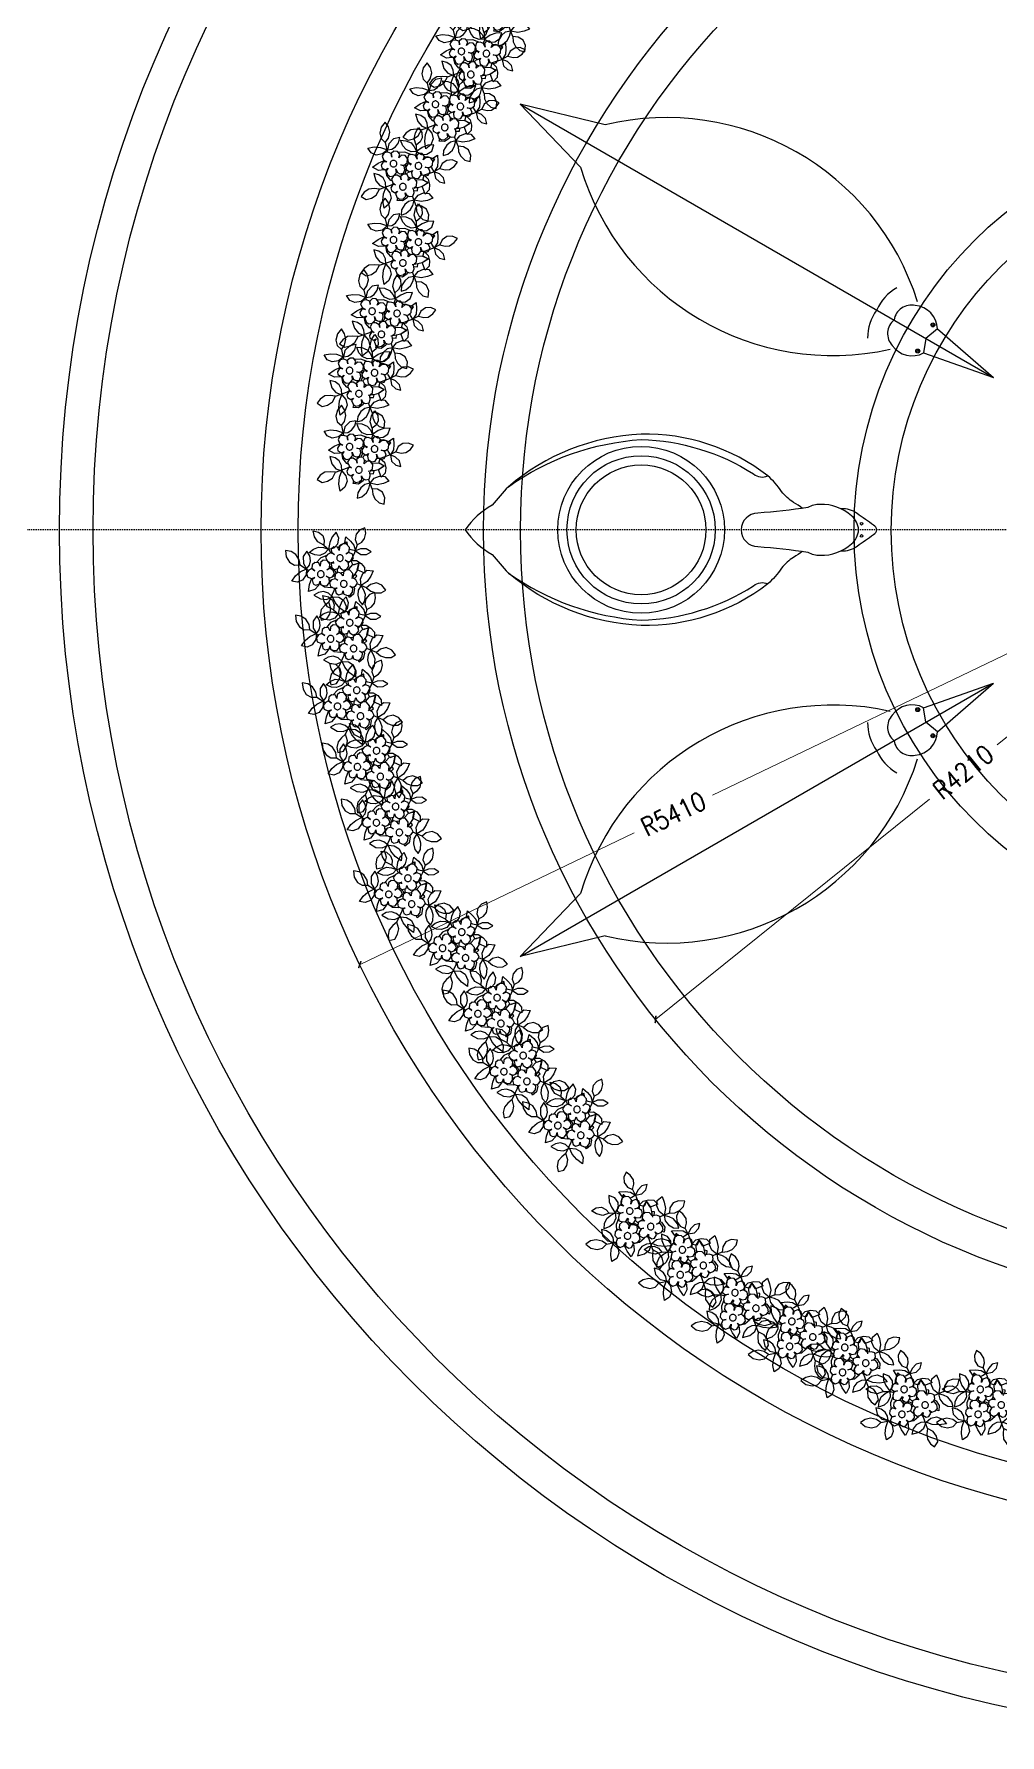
# Model space of a CAD drawing. Header units: millimetres. Extents: x -73920 to 111210, y -48963 to 87920.
# Drawn here: x 21557 to 26769, y 48767 to 57944 of the extents above; entities that cross this region are included whole.
import ezdxf
from ezdxf.lldxf.tags import DXFTag

# ---------------------------------------------------------------- set-up
doc = ezdxf.new("R2010")
doc.units = ezdxf.units.MM
doc.header["$LTSCALE"] = 100
doc.header["$MEASUREMENT"] = 0
doc.linetypes.add('DOT2', pattern=[0.125, 0, -0.125])
doc.layers.add('A-DIM', color=76, linetype='Continuous', lineweight=0)
for name, color, linetype in [('LANDSCAPE', 41, 'Continuous'), ('pohon', 3, 'Continuous'), ('water', 150, 'DOT2')]:
    doc.layers.add(name, color=color, linetype=linetype)
doc.styles.add('DIM50', font='simplex.shx', dxfattribs={"width": 0.85, "height": 100})
tags = doc.linetypes.add('DASHED2', pattern=[0.375, 0.25, -0.125]).pattern_tags.tags
tags[6:7] = [DXFTag(74, 4), DXFTag(75, 0), DXFTag(340, '0'), DXFTag(46, 1.0), DXFTag(50, 0.0), DXFTag(44, 0.0), DXFTag(45, 0.0)]
tags[4:5] = [DXFTag(74, 4), DXFTag(75, 0), DXFTag(340, '0'), DXFTag(46, 1.0), DXFTag(50, 0.0), DXFTag(44, 0.0), DXFTag(45, 0.0)]
doc.dimstyles.new('DIM50', dxfattribs={"dimtxt": 50, "dimasz": 2, "dimexe": 25, "dimexo": 20, "dimgap": 50, "dimtad": 1, "dimdec": 0, "dimzin": 0, "dimdsep": 46, "dimtxsty": 'DIM50', "dimblk": 'Tick', "dimcen": 0.09, "dimdle": 25, "dimclrd": 256, "dimclre": 256, "dimclrt": 1, "dimadec": 0, "dimazin": 0, "dimtfac": 1, "dimtdec": 0, "dimtix": 1, "dimtmove": 2, "dimatfit": 3, "dimldrblk": 'Tick', "dimfxl": 1, "dimtolj": 1, "dimtzin": 0, "dimlwd": 5, "dimarcsym": 0})

# ---------------------------------------------------------------- blocks, each defined once
blk = doc.blocks.new('Tick')
at = {"const_width": 4}
blk.add_lwpolyline([(-7.1, -7.1), (7.1, 7.1)], dxfattribs=at)
blk = doc.blocks.new('*D8')
at = {"layer": 'A-DIM', "lineweight": 5, "transparency": 16777216}
for p, q in [((28214.8, 55276), (25217.7, 53837.2)), ((23316.7, 52924.6), (24795.5, 53634.5))]:
    blk.add_line(p, q, dxfattribs=at)
at = {"layer": 'DEFPOINTS', "color": 0, "lineweight": 25, "transparency": 16777216}
for p in [(28192.2, 55265.2), (23314.9, 52923.7)]:
    blk.add_point(p, dxfattribs=at)
at = {"layer": 'A-DIM', "lineweight": 5, "transparency": 16777216, "xscale": 2, "yscale": 2, "zscale": 2, "rotation": 205.6443982016792}
blk.add_blockref('Tick', (23314.9, 52923.7), dxfattribs=at)
at = {"layer": 'A-DIM', "color": 1, "transparency": 16777216, "insert": (25006.6, 53735.8), "char_height": 100, "attachment_point": 5, "rotation": 25.6444, "style": 'DIM50'}
blk.add_mtext('\\A1;R5410', dxfattribs=at)
blk = doc.blocks.new('*D9')
at = {"layer": 'A-DIM', "lineweight": 5, "transparency": 16777216}
for p, q in [((28211.7, 55280.8), (26753.6, 54108.9)), ((24912.2, 52628.8), (26388.6, 53815.5))]:
    blk.add_line(p, q, dxfattribs=at)
at = {"layer": 'DEFPOINTS', "color": 0, "lineweight": 25, "transparency": 16777216}
for p in [(28192.2, 55265.2), (24910.6, 52627.5)]:
    blk.add_point(p, dxfattribs=at)
at = {"layer": 'A-DIM', "lineweight": 5, "transparency": 16777216, "xscale": 2, "yscale": 2, "zscale": 2, "rotation": 218.7909745204203}
blk.add_blockref('Tick', (24910.6, 52627.5), dxfattribs=at)
at = {"layer": 'A-DIM', "color": 1, "transparency": 16777216, "insert": (26571.1, 53962.2), "char_height": 100, "attachment_point": 5, "rotation": 38.79097, "style": 'DIM50'}
blk.add_mtext('\\A1;R4210', dxfattribs=at)
blk = doc.blocks.new('A$C46902D6E')
at = {"layer": 'pohon', "linetype": 'Continuous'}
for points in [[(-0.0808, 0.1958), (-0.0521, 0.1862), (-0.033, 0.1623), (-0.0235, 0.1337), (-0.0569, 0.1432), (-0.076, 0.1671)], [(0.0386, 0.2531), (0.0482, 0.2244), (0.0434, 0.1958), (0.0243, 0.1719), (-0.0044, 0.1623), (-0.0091, 0.191), (-0.0044, 0.2149), (0.0147, 0.2387)], [(-0.291, 0.1241), (-0.2576, 0.1241), (-0.2289, 0.1098), (-0.2146, 0.0811), (-0.2146, 0.0524), (-0.2433, 0.0572), (-0.2672, 0.0716), (-0.2863, 0.0954)], [(-0.1668, 0.1384), (-0.1812, 0.1098), (-0.1907, 0.0763), (-0.1859, 0.0381), (-0.1573, 0.0572), (-0.1429, 0.0859), (-0.1429, 0.1145)], [(-0.0474, 0.0811), (-0.0665, 0.105), (-0.0951, 0.1145), (-0.1238, 0.1145), (-0.1477, 0.0954), (-0.1074, 0.0758), (-0.0851, 0.1055), (-0.0747, 0.0758)], [(0.0064, 0.0068), (0.0064, -0.0122), (-0.0125, -0.0217), (-0.0268, -0.0169), (-0.0363, 0.002), (-0.0268, 0.0163), (-0.041, 0.0115), (-0.06, 0.0163), (-0.0695, 0.0353), (-0.0647, 0.0542), (-0.0458, 0.0637), (-0.0268, 0.059), (-0.0458, 0.0685), (-0.0505, 0.0875), (-0.0458, 0.1017), (-0.0268, 0.1112), (-0.0078, 0.1017), (-0.003, 0.0827), (-0.003, 0.1064), (0.0112, 0.1207), (0.0349, 0.1207), (0.0492, 0.1064), (0.0492, 0.0827), (0.0349, 0.0685), (0.0539, 0.0732), (0.0681, 0.059), (0.0681, 0.04), (0.0539, 0.0305), (0.0349, 0.0353), (0.0539, 0.0258), (0.0587, 0.0068), (0.0539, -0.0122), (0.0349, -0.0169), (0.0159, -0.0122)], [(0.1199, 0.1193), (0.1151, 0.0859), (0.1007, 0.0572), (0.0769, 0.0286), (0.0625, 0.0572), (0.0673, 0.0859), (0.0864, 0.1098)], [(-0.2719, -0.024), (-0.2624, -0.0001), (-0.2385, 0.0238), (-0.2146, 0.0333), (-0.1859, 0.0381), (-0.1955, 0.0095), (-0.2146, -0.0097), (-0.2433, -0.024)], [(0.1294, -0.0622), (0.1294, -0.0335), (0.1199, -0.0049), (0.1007, 0.0142), (0.0769, 0.0286), (0.0721, -0.0001), (0.0816, -0.0288), (0.1007, -0.0479)], [(0.2059, 0.0286), (0.182, 0.0477), (0.1533, 0.0524), (0.1294, 0.0429), (0.1103, 0.0238), (0.1437, 0.0095), (0.1772, 0.0142)], [(-0.2433, -0.1195), (-0.205, -0.1291), (-0.1668, -0.1291), (-0.1334, -0.1195), (-0.1573, -0.0956), (-0.1859, -0.0861), (-0.2194, -0.0956)], [(0.0064, -0.1261), (0.0064, -0.1451), (-0.0125, -0.1546), (-0.0268, -0.1498), (-0.0363, -0.1308), (-0.0268, -0.1166), (-0.041, -0.1261), (-0.06, -0.1166), (-0.0695, -0.1024), (-0.0647, -0.0834), (-0.0458, -0.0691), (-0.0268, -0.0739), (-0.0458, -0.0644), (-0.0505, -0.0502), (-0.0458, -0.0312), (-0.0268, -0.0264), (-0.0078, -0.0312), (-0.003, -0.0502), (-0.003, -0.0312), (0.0112, -0.0169), (0.0349, -0.0169), (0.0492, -0.0312), (0.0492, -0.0502), (0.0349, -0.0644), (0.0539, -0.0596), (0.0681, -0.0739), (0.0681, -0.0929), (0.0539, -0.1071), (0.0349, -0.1024), (0.0539, -0.1071), (0.0587, -0.1261), (0.0539, -0.1451), (0.0349, -0.1546), (0.0159, -0.1451)], [(0.1437, -0.067), (0.1342, -0.1004), (0.1055, -0.1243), (0.0721, -0.1291), (0.0769, -0.1052), (0.0912, -0.0861), (0.1151, -0.0718)], [(-0.1907, -0.2485), (-0.205, -0.2198), (-0.1955, -0.1912), (-0.1764, -0.1673), (-0.1429, -0.153), (-0.1429, -0.1816), (-0.1477, -0.2103), (-0.1668, -0.2342)], [(-0.0617, -0.1912), (-0.0999, -0.1768), (-0.1238, -0.153), (-0.1334, -0.1195), (-0.1047, -0.1243), (-0.0808, -0.1386), (-0.0665, -0.1625)], [(0.0721, -0.2342), (0.0816, -0.2007), (0.0816, -0.1673), (0.0721, -0.1291), (0.0482, -0.153), (0.0386, -0.1864), (0.0482, -0.2151)], [(0.2202, -0.153), (0.1915, -0.1721), (0.1581, -0.1768), (0.1294, -0.1673), (0.1103, -0.1434), (0.1342, -0.1291), (0.1676, -0.1243), (0.1963, -0.1339)]]:
    blk.add_lwpolyline(points, close=True, dxfattribs=at)
for points in [[(-0.0794, 0.0404), (-0.076, 0.0429), (-0.0713, 0.0763), (-0.0856, 0.105), (-0.1095, 0.0763), (-0.1178, 0.052), (-0.1245, 0.0227)], [(-0.0044, 0.1623), (-0.0283, 0.1241), (-0.0474, 0.0811), (-0.0495, 0.0619)], [(0.0283, 0.1207), (0.0414, 0.1308), (0.0482, 0.1193), (0.0673, 0.1432), (0.0339, 0.148), (0.0052, 0.148), (-0.0235, 0.1337), (-0.0044, 0.1193), (0.0052, 0.1146)], [(0.0311, 0.1207), (0.0434, 0.1289), (0.053, 0.0907), (0.0507, 0.0724)], [(-0.2146, 0.0524), (-0.1651, 0.0277)], [(-0.1664, 0.0032), (-0.1764, -0.0001), (-0.1955, -0.024), (-0.1955, -0.0526), (-0.1822, -0.0496)], [(-0.1217, 0.0305), (-0.1075, 0.0447), (-0.0837, 0.0447), (-0.0695, 0.0305), (-0.0695, 0.0115), (-0.0837, -0.0027), (-0.0647, -0.0027), (-0.0505, -0.0122), (-0.0505, -0.0312), (-0.0647, -0.0454), (-0.0837, -0.0407), (-0.0695, -0.0454), (-0.06, -0.0644), (-0.0647, -0.0834), (-0.0837, -0.0929), (-0.1027, -0.0834), (-0.1122, -0.0691), (-0.1122, -0.0834), (-0.1312, -0.0929), (-0.1454, -0.0881), (-0.1549, -0.0691), (-0.1454, -0.0549), (-0.1597, -0.0644), (-0.1787, -0.0549), (-0.1881, -0.0407), (-0.1834, -0.0217), (-0.1692, -0.0075), (-0.1502, -0.0122), (-0.1644, -0.0027), (-0.1692, 0.0115), (-0.1644, 0.0305), (-0.1454, 0.0353), (-0.1264, 0.0305)], [(-0.134, 0.0324), (-0.1334, 0.0524), (-0.1178, 0.0534), (-0.1192, 0.033)], [(-0.0719, 0.0091), (-0.0665, -0.0001), (-0.0665, -0.0027)], [(-0.0447, 0.068), (-0.0438, 0.0632)], [(0.0078, 0.0041), (0.0004, -0.0001)], [(0.0402, 0.0339), (0.0398, 0.0328)], [(0.1103, 0.0238), (0.0721, 0.0286), (0.0543, 0.0241)], [(0.0571, 0.0004), (0.0577, -0.0001), (0.0673, -0.0335), (0.0625, -0.067), (0.0619, -0.0676)], [(-0.1484, -0.0569), (-0.1471, -0.0575)], [(-0.1429, -0.153), (-0.1143, -0.0909), (-0.1054, -0.0793)], [(-0.0928, -0.0883), (-0.0904, -0.0956), (-0.0665, -0.1195), (-0.0348, -0.1286)], [(-0.0773, -0.0428), (-0.0769, -0.0424)], [(-0.0533, -0.0748), (-0.0569, -0.0718), (-0.0617, -0.0712)], [(-0.0573, -0.038), (-0.0494, -0.0458)], [(-0.0494, -0.0456), (-0.0521, -0.0431)], [(-0.0505, -0.0155), (-0.0343, -0.0019)], [(0.0021, -0.026), (0.0004, -0.024), (-0.033, -0.0192), (-0.0505, -0.0242)], [(0.0204, -0.0169), (0.0216, -0.0136)], [(-0.0344, -0.1345), (-0.0378, -0.1386), (-0.0426, -0.1673), (-0.0283, -0.2007), (-0.0044, -0.1721), (0.0137, -0.1405)], [(0.1103, -0.1434), (0.0583, -0.1274)]]:
    blk.add_lwpolyline(points, dxfattribs=at)
for points in [[(0.0004, 0.0277, -0.098476), (-0.0065, 0.0291, -0.098485), (-0.0123, 0.033, -0.098498), (-0.0162, 0.0388, -0.098507), (-0.0175, 0.0457, -0.098507), (-0.0162, 0.0525, -0.098498), (-0.0123, 0.0584, -0.098485), (-0.0065, 0.0622, -0.098476), (0.0004, 0.0636, -0.098476), (0.0073, 0.0622, -0.098485), (0.0131, 0.0584, -0.098498), (0.017, 0.0525, -0.098507), (0.0184, 0.0457, -0.098507), (0.017, 0.0388, -0.098498), (0.0131, 0.033, -0.098485), (0.0073, 0.0291, -0.098476)], [(-0.1195, -0.0462, -0.098476), (-0.1264, -0.0449, -0.098485), (-0.1322, -0.041, -0.098498), (-0.1361, -0.0352, -0.098507), (-0.1374, -0.0283, -0.098507), (-0.1361, -0.0214, -0.098498), (-0.1322, -0.0156, -0.098485), (-0.1264, -0.0117, -0.098476), (-0.1195, -0.0104, -0.098476), (-0.1126, -0.0117, -0.098485), (-0.1068, -0.0156, -0.098498), (-0.1029, -0.0214, -0.098507), (-0.1015, -0.0283, -0.098507), (-0.1029, -0.0352, -0.098498), (-0.1068, -0.041, -0.098485), (-0.1126, -0.0449, -0.098476)], [(0.0004, -0.1075, -0.098476), (-0.0065, -0.1061, -0.098485), (-0.0123, -0.1022, -0.098498), (-0.0162, -0.0964, -0.098507), (-0.0175, -0.0895, -0.098507), (-0.0162, -0.0826, -0.098498), (-0.0123, -0.0768, -0.098485), (-0.0065, -0.0729, -0.098476), (0.0004, -0.0716, -0.098476), (0.0073, -0.0729, -0.098485), (0.0131, -0.0768, -0.098498), (0.017, -0.0826, -0.098507), (0.0184, -0.0895, -0.098507), (0.017, -0.0964, -0.098498), (0.0131, -0.1022, -0.098485), (0.0073, -0.1061, -0.098476)]]:
    blk.add_lwpolyline(points, format="xyb", close=True, dxfattribs=at)

msp = doc.modelspace()

# ---------------------------------------------------------------- linework, layer by layer
at = {"layer": 'LANDSCAPE'}
for points in [[(25439.01155674, 55570.66066095, 0.3000973777), (25515.91752371, 55560.81460884, 0.1714828018), (24832.62945837, 55785.20558901, 0.167497846), (24116.79259275, 55501.95093157, -0.1393807645), (24832.62945837, 55755.98600235, -0.1371064545)], [(25799.01060398, 55406.32732501, 0.1275619677), (25732.2797758, 55389.02108542, -0.0149059097), (25462.37384557, 55359.02108542, 1), (25462.37384557, 55179.02108542, -0.0149059097), (25732.2797758, 55149.02108542, 0.1275619677), (25799.01060398, 55131.71484583, 0.1899156137), (25968.47921105, 55192.89720754, 0.1942838663), (26006.37176812, 55269.02108542, 0.1942838663), (25968.47921105, 55345.1449633, 0.1899156137)], [(25439.01155674, 54967.38150989, -0.3000973777), (25515.91752371, 54977.227562, -0.1714828018), (24832.62945837, 54752.83658183, -0.167497846), (24116.79259275, 55036.09123926, 0.1393807645), (24832.62945837, 54782.05616849, 0.1371064545)]]:
    msp.add_lwpolyline(points, format="xyb", close=True, dxfattribs=at)
for points in [[(25703.18071896, 55385.00105023, 0.0395976592), (25655.7353065, 55417.35471711, -0.0811891049), (25590.78708674, 55475.24632649, 0.0685083897), (25515.91752372, 55560.81460884)], [(24116.79259275, 55501.95093157, 0.0201695103), (24028.99028019, 55401.31219245, 0.1219330854), (23883.8627466, 55269.02108542, 0.1219330854), (24028.99028019, 55136.72997839, 0.0201695103), (24116.79259275, 55036.09123926)], [(25912.33102171, 55155.75569183, 0.185126871), (25998.4723624, 55181.28696558, -0.0035752934), (26087.0194938, 55244.05861305, 0.2144218854), (26104.13660789, 55269.02108542, 0.2144218854), (26087.0194938, 55293.98355779, -0.0035752934), (25998.4723624, 55356.75520526, 0.185126871), (25912.33102171, 55382.28647901, 5.4017009762)], [(25703.18071896, 55153.04112061, -0.0395976592), (25655.7353065, 55120.68745373, 0.0811891049), (25590.78708674, 55062.79584435, -0.0685083897), (25515.91752372, 54977.227562)]]:
    msp.add_lwpolyline(points, format="xyb", dxfattribs=at)
for centre, radius in [((28192.22011944, 55265.16308802), 6497.92754515), ((28192.22002348, 55266.96004491), 6316.20420353), ((28192.22011944, 55265.16308802), 5410.21648926), ((28192.22011944, 55265.16308802), 5210.21648926), ((28192.22252356, 55265.15867021), 4210.21648925), ((28192.22252356, 55265.15867021), 4010.21648928), ((24832.62945837, 55269.02108542), 450), ((24832.62945837, 55269.02108542), 400), ((24832.62945837, 55269.02108542), 350), ((26022.53588974, 55302.16386452), 7.16654732), ((26022.53588974, 55235.87830631), 7.16654732)]:
    msp.add_circle(centre, radius, dxfattribs=at)
at = {"layer": 'water', "color": 2, "linetype": 'ByBlock', "lineweight": 25}
for p, q in [((24638.52101182, 57454.0450215), (24179.87139246, 57566.45435268)), ((24506.54553857, 57225.45679647), (24179.87139246, 57566.45435268)), ((24179.87139246, 57566.45435268), (26734.79599167, 56091.36794757)), ((26431.14468264, 56352.81841288), (26369.50489466, 56301.90439826)), ((26431.14468264, 56352.81841288), (26734.79599167, 56091.36794757)), ((26369.50489466, 56301.90439826), (26356.54759236, 56223.61246243)), ((26356.54759236, 56223.61246243), (26734.79599167, 56091.36794757)), ((24179.87139246, 52966.37626833), (26734.79599167, 54441.46267345)), ((26356.54759236, 54309.21815859), (26734.79599167, 54441.46267345)), ((26431.14468264, 54180.01220813), (26734.79599167, 54441.46267345)), ((26369.50489466, 54230.92622275), (26356.54759236, 54309.21815859)), ((26431.14468264, 54180.01220813), (26369.50489466, 54230.92622275)), ((24506.54553857, 53307.37382454), (24179.87139246, 52966.37626833)), ((24638.52101182, 53078.78559952), (24179.87139246, 52966.37626833))]:
    msp.add_line(p, q, dxfattribs=at)
at = {"layer": 'water', "color": 1, "linetype": 'DOT2'}
msp.add_line((16428.04286922, 55270.30105613), (39957.66775231, 55270.30105613), dxfattribs=at)
at = {"layer": 'water', "color": 0, "linetype": 'DASHED2', "ltscale": 0.5}
for radius in [2210.21648928, 2010.21648929]:
    msp.add_circle((28192.22011944, 55265.16308802), radius, dxfattribs=at)
at = {"layer": 'water', "color": 2, "linetype": 'ByBlock', "lineweight": 25}
for centre, radius in [((26406.83143267, 56374.99441728), 10.72272373), ((26406.83143267, 56374.99441728), 5.24434264), ((26325.18598421, 56233.58035235), 10.72272373), ((26325.18598421, 56233.58035235), 5.24434264), ((26325.18598421, 54299.25026867), 10.72272373), ((26325.18598421, 54299.25026867), 5.24434264), ((26406.83143267, 54157.83620373), 10.72272373), ((26406.83143267, 54157.83620373), 5.24434264)]:
    msp.add_circle(centre, radius, dxfattribs=at)
for centre, radius, start, end in [((24969.32761842, 56072.77581656), 1420.33011215, 17.48761208434, 103.46835351905), ((25868.16306281, 57629.60447388), 1420.33011215, 196.53164648089, 282.51238791557), ((26342.84360274, 56347.71871723), 261.91718385, 120.0732940131, 155.7036351459), ((26316.81351839, 56302.63328863), 261.91718385, 144.2963648542, 179.9267059867), ((26290.47982294, 56387.81210938), 93.74812978, 76.6401642695, 171.638854708), ((26300.42612361, 56348.92952203), 130.77639369, 1.7040528383, 85.3342726899), ((26255.90973237, 56327.9349561), 93.74812978, 128.3611452919, 223.3598357304), ((26294.55619112, 56338.76250072), 130.77639369, 214.6657273101, 298.2959471619), ((25868.16306281, 52903.22614713), 1420.33011215, 77.48761208443, 163.46835351911), ((26255.90973237, 54204.89566492), 93.74812978, 136.6401642694, 231.6388547081), ((26294.55619112, 54194.0681203), 130.77639369, 61.704052838, 145.3342726899), ((26316.81351839, 54230.19733239), 261.91718385, 180.0732940131, 215.7036351459), ((26300.42612361, 54183.90109898), 130.77639369, 274.6657273101, 358.2959471619), ((26342.84360274, 54185.11190378), 261.91718385, 204.2963648541, 239.9267059869), ((26290.47982294, 54145.01851163), 93.74812978, 188.361145292, 283.3598357305), ((24969.32761842, 54460.05480445), 1420.33011215, 256.53164648095, 342.51238791547)]:
    msp.add_arc(centre, radius, start, end, dxfattribs=at)

# ---------------------------------------------------------------- block references
at = {"layer": 'pohon', "yscale": 1000, "zscale": 1000}
for p, xscale, rotation in [((24107.5087978, 58148.74171547), -999.9999999998558, 264.9999999999964), ((23952.46861976, 57842.24320505), -999.9999999998558, 264.9999999999964), ((23812.06686889, 57556.5998808), -999.9999999998558, 264.9999999999964), ((23585.80945472, 57236.33059037), -999.9999999998558, 264.9999999999964), ((23585.80945472, 56825.24795842), -999.9999999998558, 264.9999999999964), ((23470.35544854, 56440.36153735), -999.9999999998558, 264.9999999999964), ((23348.83623658, 56120.09224692), -999.9999999998558, 264.9999999999964), ((23348.83623658, 55709.00961496), -999.9999999998558, 264.9999999999964), ((23173.41054434, 55087.28628963), -1000.000000000604, 310.000000000011), ((23226.22872379, 54738.22332918), -1000.000000000604, 310.000000000011), ((23263.45442999, 54373.91367855), -1000.000000000604, 310.000000000011), ((23370.55164389, 54047.55654217), -1000.000000000604, 310.000000000011), ((23473.25294534, 53746.29718045), -1000.000000000604, 310.000000000011), ((23539.72938056, 53359.84444153), -1000.000000000604, 310.000000000011), ((23830.40869724, 53069.16512485), -1000.000000000604, 310.000000000011), ((24020.92618487, 52715.37101583), -1000.000000000604, 310.000000000011), ((24161.46371313, 52402.97936995), -1000.000000000604, 310.000000000011), ((24452.14302981, 52112.30005327), -1000.000000000604, 310.000000000011), ((24767.7231126, 51548.63057732), -1000.000000000018, 354.99999999989), ((25051.89599185, 51339.15388379), -1000.000000000018, 354.99999999989), ((25335.82436555, 51107.87060867), -1000.000000000018, 354.99999999989), ((25642.32287597, 50952.83043063), -1000.000000000018, 354.99999999989), ((25927.96620023, 50812.42867976), -1000.000000000018, 354.99999999989), ((26248.23549066, 50586.17126559), -1000.000000000018, 354.99999999989), ((26659.31812261, 50586.17126559), -1000.000000000018, 354.99999999989)]:
    msp.add_blockref('A$C46902D6E', p, dxfattribs=dict(at, xscale=xscale, rotation=rotation))

# ---------------------------------------------------------------- dimensions: what is measured, and where the dimension line sits
at = {"layer": 'A-DIM'}
for mpoint, picture, middle in [((23314.92383331, 52923.70555094), '*D8', (25006.62585683, 53735.84576574)), ((24910.62303861, 52627.54228786), '*D9', (26571.0854507, 53962.15774738))]:
    dim = msp.add_radius_dim(center=(28192.22011944, 55265.16308802), mpoint=mpoint, dimstyle='DIM50', dxfattribs=at)
    dim.commit()
    dim.dimension.update_dxf_attribs({"geometry": picture, "text_midpoint": middle, "dimtype": 164})

doc.saveas('drawing.dxf')
